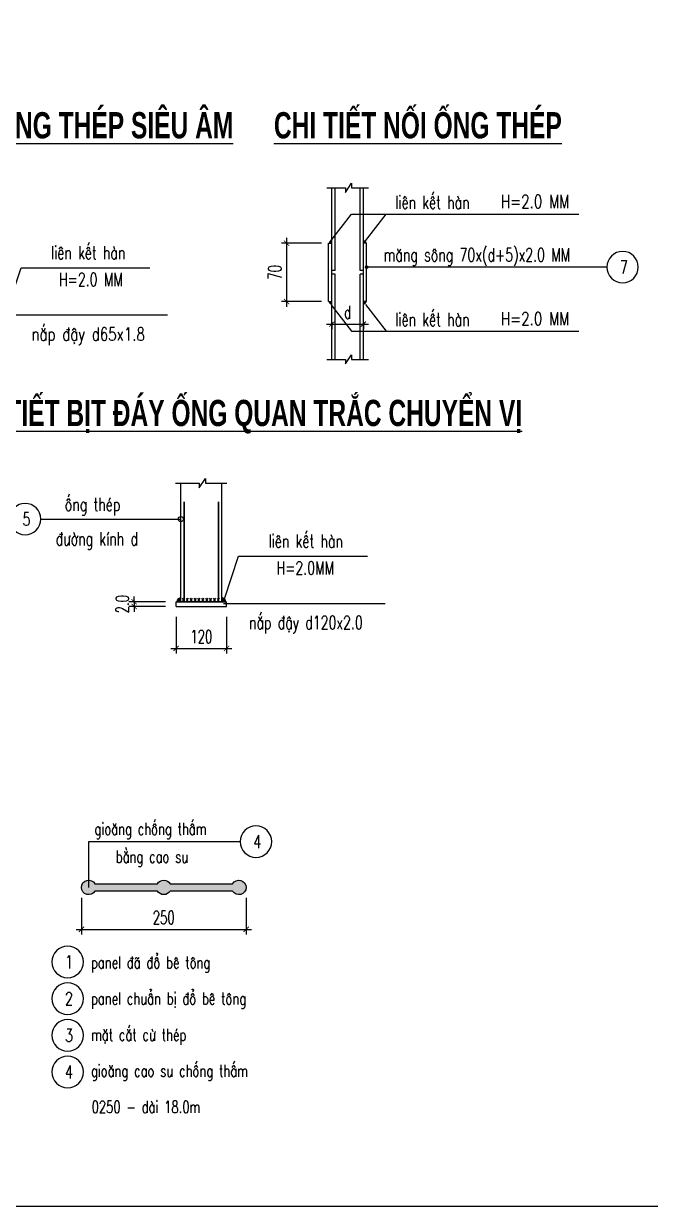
# Model space of a CAD drawing. Header units: millimetres. Extents: x -143570 to 58447, y -1448440 to -1202244.
# Drawn here: x -87086 to -75145, y -1275109 to -1252561 of the extents above; entities that cross this region are included whole.
import ezdxf
from ezdxf.enums import TextEntityAlignment as Align

# ---------------------------------------------------------------- set-up
doc = ezdxf.new("R2010")
doc.units = ezdxf.units.MM
doc.header["$LTSCALE"] = 30
doc.header["$PDMODE"] = 3
doc.linetypes.add('DASHED', pattern=[19.05, 12.7, -6.35])
doc.layers.get('0').update_dxf_attribs({"lineweight": 9})
doc.layers.get('Defpoints').update_dxf_attribs({"lineweight": 9})
for name, color, linetype in [('ccu11-Cotthep', 9, 'Continuous'), ('ccu11-Dim', 8, 'Continuous'), ('ccu11-Manh', 8, 'Continuous'), ('ccu11-Text', 31, 'Continuous'), ('ccu11-Thay', 7, 'Continuous'), ('ccu11-Thep', 4, 'Continuous'), ('ccu11-Thepdai', 6, 'Continuous')]:
    doc.layers.add(name, color=color, linetype=linetype)
doc.layers.add('ccu11-Khuat', color=9, linetype='DASHED', lineweight=30)
doc.styles.add('ccu11-dim', font='vnsimli.shx', dxfattribs={"width": 0.65, "bigfont": 'bigfont.shx'})
doc.styles.add('ccu11-VnAvH-B', font='')
doc.styles.add('ccu11-vnsimli', font='vnsimli.shx', dxfattribs={"width": 0.8, "bigfont": 'vns.shx'})
doc.styles.add('ccu11-vnsimple', font='vnsimple.shx', dxfattribs={"bigfont": 'bigfont.shx'})
doc.styles.add('ccu11_simli', font='vnsimli.shx', dxfattribs={"width": 0.8})
doc.styles.get('ccu11-VnAvH-B').set_extended_font_data('.VnAvantH', bold=True)
doc.dimstyles.new('ccu11-100', dxfattribs={"dimscale": 100, "dimtxt": 2.5, "dimasz": 1, "dimexe": 1, "dimexo": 2, "dimgap": 1, "dimtad": 1, "dimdec": 0, "dimdsep": 46, "dimtxsty": 'ccu11-dim', "dimblk": 'ARCHTICK', "dimcen": -1, "dimdle": 1, "dimclrd": 256, "dimclre": 256, "dimclrt": 3, "dimadec": 0, "dimazin": 2, "dimtfac": 0.1, "dimtdec": 0, "dimtmove": 0, "dimatfit": 1, "dimldrblk": 'ARCHTICK', "dimfxl": 1, "dimtvp": 0.833333, "dimtolj": 1, "dimtzin": 12, "dimarcsym": 0})
doc.dimstyles.new('ccu11-100x16', dxfattribs={"dimscale": 100, "dimtxt": 2.5, "dimasz": 1, "dimexe": 1, "dimexo": 2, "dimgap": 1, "dimtad": 1, "dimdec": 0, "dimlfac": 0.0625, "dimdsep": 46, "dimtxsty": 'ccu11-dim', "dimblk": 'ARCHTICK', "dimcen": -1, "dimdle": 1, "dimclrd": 256, "dimclre": 256, "dimclrt": 31, "dimadec": 0, "dimazin": 2, "dimtfac": 0.1, "dimtdec": 0, "dimtmove": 0, "dimatfit": 1, "dimldrblk": 'ARCHTICK', "dimfxl": 1, "dimtvp": 0.833333, "dimtolj": 1, "dimtzin": 12, "dimarcsym": 0})
doc.dimstyles.new('ccu11-100x4', dxfattribs={"dimscale": 100, "dimtxt": 2.5, "dimasz": 1, "dimexe": 1, "dimexo": 2, "dimgap": 1, "dimtad": 1, "dimdec": 0, "dimlfac": 0.25, "dimdsep": 46, "dimtxsty": 'ccu11-dim', "dimblk": 'ARCHTICK', "dimcen": -1, "dimdle": 1, "dimclrd": 256, "dimclre": 256, "dimclrt": 3, "dimadec": 0, "dimazin": 2, "dimtfac": 0.1, "dimtdec": 0, "dimtmove": 0, "dimatfit": 1, "dimldrblk": 'ARCHTICK', "dimfxl": 1, "dimtvp": 0.833333, "dimtolj": 1, "dimtzin": 12, "dimarcsym": 0})

# ---------------------------------------------------------------- blocks, each defined once
blk = doc.blocks.new('_ARCHTICK')
at = {"color": 0, "linetype": 'ByBlock', "const_width": 0.15}
blk.add_lwpolyline([(-0.5, -0.5), (0.5, 0.5)], dxfattribs=at)
blk = doc.blocks.new('*D822')
at = {"layer": 'ccu11-Dim', "lineweight": -2, "transparency": 16777216}
for p, q in [((-81413, -1256747), (-82176, -1256747)), ((-82076, -1256647), (-82076, -1257959)), ((-81413, -1257859), (-82176, -1257859))]:
    blk.add_line(p, q, dxfattribs=at)
at = {"layer": 'Defpoints', "color": 0, "transparency": 16777216}
for p in [(-81213, -1256747), (-82076, -1257859), (-81213, -1257859)]:
    blk.add_point(p, dxfattribs=at)
at = {"layer": 'ccu11-Dim', "lineweight": -2, "transparency": 16777216, "xscale": 100, "yscale": 100, "zscale": 100}
for p, rotation in [((-82076, -1256747), 90), ((-82076, -1257859), 270)]:
    blk.add_blockref('_ARCHTICK', p, dxfattribs=dict(at, rotation=rotation))
at = {"layer": 'ccu11-Dim', "color": 31, "transparency": 16777216, "insert": (-82301, -1257303), "char_height": 250, "attachment_point": 5, "rotation": 90, "style": 'ccu11-dim'}
blk.add_mtext('\\A1;70', dxfattribs=at)
blk = doc.blocks.new('*D823')
at = {"layer": 'ccu11-Dim', "lineweight": -2, "transparency": 16777216}
for p, q in [((-81313, -1258289), (-80513, -1258289)), ((-81213, -1258251), (-81213, -1258389)), ((-80613, -1258251), (-80613, -1258389))]:
    blk.add_line(p, q, dxfattribs=at)
at = {"layer": 'Defpoints', "color": 0, "transparency": 16777216}
for p in [(-81213, -1258051), (-80613, -1258051), (-80613, -1258289)]:
    blk.add_point(p, dxfattribs=at)
at = {"layer": 'ccu11-Dim', "lineweight": -2, "transparency": 16777216, "xscale": 100, "yscale": 100, "zscale": 100, "rotation": 180}
blk.add_blockref('_ARCHTICK', (-81213, -1258289), dxfattribs=at)
at = {"layer": 'ccu11-Dim', "lineweight": -2, "transparency": 16777216, "xscale": 100, "yscale": 100, "zscale": 100}
blk.add_blockref('_ARCHTICK', (-80613, -1258289), dxfattribs=at)
at = {"layer": 'ccu11-Dim', "color": 31, "transparency": 16777216, "insert": (-80913, -1258064), "char_height": 250, "attachment_point": 5, "style": 'ccu11-dim'}
blk.add_mtext('\\A1;d', dxfattribs=at)
blk = doc.blocks.new('*D821')
at = {"layer": 'ccu11-Dim', "lineweight": -2, "transparency": 16777216}
for p, q in [((-85985, -1269228), (-85985, -1269928)), ((-82847, -1269228), (-82847, -1269928)), ((-86085, -1269828), (-82747, -1269828))]:
    blk.add_line(p, q, dxfattribs=at)
at = {"layer": 'Defpoints', "color": 0, "transparency": 16777216}
for p in [(-85985, -1269028), (-82847, -1269028), (-82847, -1269828)]:
    blk.add_point(p, dxfattribs=at)
at = {"layer": 'ccu11-Dim', "lineweight": -2, "transparency": 16777216, "xscale": 100, "yscale": 100, "zscale": 100, "rotation": 180}
blk.add_blockref('_ARCHTICK', (-85985, -1269828), dxfattribs=at)
at = {"layer": 'ccu11-Dim', "lineweight": -2, "transparency": 16777216, "xscale": 100, "yscale": 100, "zscale": 100}
blk.add_blockref('_ARCHTICK', (-82847, -1269828), dxfattribs=at)
at = {"layer": 'ccu11-Dim', "color": 3, "transparency": 16777216, "insert": (-84416, -1269603), "char_height": 250, "attachment_point": 5, "style": 'ccu11-dim'}
blk.add_mtext('\\A1;250', dxfattribs=at)
blk = doc.blocks.new('*D855')
at = {"layer": 'ccu11-Dim', "lineweight": -2, "transparency": 16777216}
for p, q in [((-84181, -1263872), (-84181, -1264572)), ((-83221, -1263872), (-83221, -1264572)), ((-84281, -1264472), (-83121, -1264472))]:
    blk.add_line(p, q, dxfattribs=at)
at = {"layer": 'Defpoints', "color": 0, "transparency": 16777216}
for p in [(-84181, -1263672), (-83221, -1263672), (-83221, -1264472)]:
    blk.add_point(p, dxfattribs=at)
at = {"layer": 'ccu11-Dim', "lineweight": -2, "transparency": 16777216, "xscale": 100, "yscale": 100, "zscale": 100, "rotation": 180}
blk.add_blockref('_ARCHTICK', (-84181, -1264472), dxfattribs=at)
at = {"layer": 'ccu11-Dim', "lineweight": -2, "transparency": 16777216, "xscale": 100, "yscale": 100, "zscale": 100}
blk.add_blockref('_ARCHTICK', (-83221, -1264472), dxfattribs=at)
at = {"layer": 'ccu11-Dim', "color": 31, "transparency": 16777216, "insert": (-83701, -1264247), "char_height": 250, "attachment_point": 5, "style": 'ccu11-dim'}
blk.add_mtext('\\A1;120', dxfattribs=at)
blk = doc.blocks.new('*D856')
at = {"layer": 'ccu11-Dim', "lineweight": -2, "transparency": 16777216}
for p, q in [((-84981, -1263582), (-84981, -1263482)), ((-84381, -1263582), (-85081, -1263582)), ((-84381, -1263672), (-85081, -1263672)), ((-84981, -1263582), (-84981, -1263672)), ((-84981, -1263672), (-84981, -1263772))]:
    blk.add_line(p, q, dxfattribs=at)
at = {"layer": 'Defpoints', "color": 0, "transparency": 16777216}
for p in [(-84981, -1263672), (-84181, -1263582), (-84181, -1263672)]:
    blk.add_point(p, dxfattribs=at)
at = {"layer": 'ccu11-Dim', "lineweight": -2, "transparency": 16777216, "xscale": 100, "yscale": 100, "zscale": 100}
for p, rotation in [((-84981, -1263582), 270), ((-84981, -1263672), 90)]:
    blk.add_blockref('_ARCHTICK', p, dxfattribs=dict(at, rotation=rotation))
at = {"layer": 'ccu11-Dim', "color": 31, "transparency": 16777216, "insert": (-85206, -1263627), "char_height": 250, "attachment_point": 5, "rotation": 90, "style": 'ccu11-dim'}
blk.add_mtext('\\A1;2.0', dxfattribs=at)
blk = doc.blocks.new('SHD')
at = {"layer": 'ccu11-Cotthep'}
blk.add_circle((300, 0), 300, dxfattribs=at)
at = {"layer": 'ccu11-Cotthep', "color": 31, "style": 'ccu11_simli', "width": 0.8}
blk.add_attdef('DK', text='', height=250, dxfattribs=at).set_placement((-101, 65), align=Align.BOTTOM_RIGHT)
blk.add_attdef('KH', text='', height=250, dxfattribs=at).set_placement((300, 0), align=Align.MIDDLE)
blk.add_attdef('KC', text='', height=250, dxfattribs=at).set_placement((-101, -142), align=Align.TOP_RIGHT)

msp = doc.modelspace()

# ---------------------------------------------------------------- hatches: boundary and pattern name
msp.add_hatch(color=256).paths.add_polyline_path([(-84535.95, -1269097.11), (-85727.37, -1269097.11, -3.73205081), (-85727.37, -1268958.87), (-84535.95, -1268958.87, -0.57735027), (-84296.51, -1268958.87), (-83105.09, -1268958.87, -3.73205081), (-83105.09, -1269097.11), (-84296.51, -1269097.11, -0.57735027)])
at = {"layer": 'ccu11-Manh'}
for points in [[(-81272.83, -1256747.2, -0.41421356), (-81212.83, -1256687.2), (-81212.83, -1256747.2)], [(-80552.83, -1256747.2, 0.41421356), (-80612.83, -1256687.2), (-80612.83, -1256747.2)], [(-81272.83, -1257859.16, 0.41421356), (-81212.83, -1257919.16), (-81212.83, -1257859.16)], [(-80552.83, -1257859.16, -0.41421356), (-80612.83, -1257919.16), (-80612.83, -1257859.16)]]:
    msp.add_hatch(color=256, dxfattribs=at).paths.add_polyline_path(points)
at = {"layer": 'ccu11-Thep', "linetype": 'ByBlock'}
for points in [[(-84091.05, -1263508.01), (-84091.05, -1263581.66), (-84164.7, -1263581.66, -0.41421356)], [(-83311.05, -1263508.01), (-83311.05, -1263581.66), (-83237.4, -1263581.66, 0.41421356)]]:
    msp.add_hatch(color=256, dxfattribs=at).paths.add_polyline_path(points)

# ---------------------------------------------------------------- linework, layer by layer
at = {"layer": 'ccu11-Khuat', "ltscale": 5}
for p, q in [((-84028.55, -1263581.66), (-84028.55, -1261322.73)), ((-83373.55, -1263581.66), (-83373.55, -1261322.73))]:
    msp.add_line(p, q, dxfattribs=at)
at = {"layer": 'ccu11-Manh'}
for p, q in [((-84066.5, -1263516.89), (-84023.27, -1263581.66)), ((-84023.27, -1263516.89), (-84066.5, -1263581.66)), ((-83992.58, -1263516.89), (-83949.35, -1263581.66)), ((-83949.35, -1263516.89), (-83992.58, -1263581.66)), ((-83918.66, -1263516.89), (-83875.43, -1263581.66)), ((-83875.43, -1263516.89), (-83918.66, -1263581.66)), ((-83844.73, -1263516.89), (-83801.51, -1263581.66)), ((-83801.51, -1263516.89), (-83844.73, -1263581.66)), ((-83770.81, -1263516.89), (-83727.59, -1263581.66)), ((-83727.59, -1263516.89), (-83770.81, -1263581.66)), ((-83696.89, -1263516.89), (-83653.67, -1263581.66)), ((-83653.67, -1263516.89), (-83696.89, -1263581.66)), ((-83622.97, -1263516.89), (-83579.75, -1263581.66)), ((-83579.75, -1263516.89), (-83622.97, -1263581.66)), ((-83549.05, -1263516.89), (-83505.82, -1263581.66)), ((-83505.82, -1263516.89), (-83549.05, -1263581.66)), ((-83475.13, -1263516.89), (-83431.9, -1263581.66)), ((-83431.9, -1263516.89), (-83475.13, -1263581.66)), ((-83401.21, -1263516.89), (-83357.98, -1263581.66)), ((-83357.98, -1263516.89), (-83401.21, -1263581.66))]:
    msp.add_line(p, q, dxfattribs=at)
for points in [[(-81311.83, -1255691.04), (-80954.72, -1255691.04), (-80954.72, -1255778.41), (-80838.23, -1255603.68), (-80838.23, -1255691.04), (-80513.83, -1255691.04)], [(-81235.09, -1256702.61), (-80841.64, -1256192.23), (-79308.96, -1256192.23)], [(-80572.59, -1256702.61), (-80179.14, -1256192.23), (-76507.1, -1256192.23)], [(-87404.73, -1258030.65), (-87135.21, -1257214.03), (-84682.93, -1257214.03)], [(-75973.98, -1257203.53), (-80550.33, -1257203.53)], [(-81235.09, -1257916.49), (-80841.64, -1258426.87), (-76506.34, -1258426.87)], [(-80572.59, -1257916.49), (-80179.14, -1258426.87), (-76506.34, -1258426.87)], [(-84344.43, -1258121.71), (-87425.69, -1258121.71)], [(-81311.83, -1258961.3), (-80954.72, -1258961.3), (-80954.72, -1259048.67), (-80838.23, -1258873.94), (-80838.23, -1258961.3), (-80513.83, -1258961.3)], [(-84190.05, -1261322.73), (-83740.48, -1261322.73), (-83740.48, -1261410.1), (-83623.99, -1261235.36), (-83623.99, -1261322.73), (-83212.05, -1261322.73)], [(-86757.97, -1262007.08), (-84091.05, -1262007.08)], [(-83258.97, -1263529.59), (-82989.45, -1262712.97), (-80537.17, -1262712.97)], [(-80198.67, -1263620.65), (-83279.93, -1263620.65)]]:
    msp.add_lwpolyline(points, dxfattribs=at)
for centre, radius in [((-80550.33, -1257203.53), 24.14), ((-84091.05, -1262007.08), 50.2)]:
    msp.add_circle(centre, radius, dxfattribs=at)
at = {"layer": 'ccu11-Thay'}
msp.add_lwpolyline([(-138866.43, -1209769.09), (-46466.43, -1209769.09), (-46466.43, -1275109.1), (-138866.43, -1275109.1)], close=True, dxfattribs=at)
msp.add_lwpolyline([(-138866.43, -1209769.09), (-46466.43, -1209769.09), (-46466.43, -1275109.1), (-138866.43, -1275109.1)], close=True, dxfattribs=at)
msp.add_lwpolyline([(-138866.43, -1209769.09), (-46466.43, -1209769.09), (-46466.43, -1275109.1), (-138866.43, -1275109.1)], close=True, dxfattribs=at)
at = {"layer": 'ccu11-Thay', "elevation": 717919.76}
msp.add_lwpolyline([(-85727.37, -1268958.87), (-84535.95, -1268958.87, -0.57735027), (-84296.51, -1268958.87), (-83105.09, -1268958.87, -3.73205081), (-83105.09, -1269097.11), (-84296.51, -1269097.11, -0.57735027), (-84535.95, -1269097.11), (-85727.37, -1269097.11, -3.73205081)], format="xyb", close=True, dxfattribs=at)
at = {"layer": 'ccu11-Thep', "linetype": 'ByBlock'}
for p, q in [((-83237.4, -1263581.66), (-83311.05, -1263581.66)), ((-83311.05, -1263581.66), (-83237.4, -1263581.66))]:
    msp.add_line(p, q, dxfattribs=at)
for centre, start, end in [((-84091.05, -1263581.66), 90.000003, 180), ((-83311.05, -1263581.66), 0, 90.000003)]:
    msp.add_arc(centre, 73.65, start, end, dxfattribs=at)
at = {"layer": 'ccu11-Thepdai', "linetype": 'Continuous'}
for p, q in [((-81212.83, -1258961.3), (-81212.83, -1255691.04)), ((-81150.33, -1257266.82), (-81150.33, -1255691.04)), ((-80675.33, -1257266.82), (-80675.33, -1255691.04)), ((-80612.83, -1258961.3), (-80612.83, -1255691.04)), ((-81275.33, -1257859.18), (-81275.33, -1256747.18)), ((-81275.33, -1256747.18), (-81212.83, -1256747.18)), ((-80550.33, -1256747.18), (-80612.83, -1256747.18)), ((-80550.33, -1257859.18), (-80550.33, -1256747.18)), ((-81150.33, -1257266.82), (-81212.83, -1257266.82)), ((-81150.33, -1257335.07), (-81212.83, -1257335.07)), ((-81150.33, -1258961.3), (-81150.33, -1257335.07)), ((-80612.83, -1257266.82), (-80675.33, -1257266.82)), ((-80675.33, -1258961.3), (-80675.33, -1257335.07)), ((-80612.83, -1257335.07), (-80675.33, -1257335.07)), ((-81275.33, -1257859.18), (-81212.83, -1257859.18)), ((-80550.33, -1257859.18), (-80612.83, -1257859.18)), ((-84091.05, -1263581.66), (-84091.05, -1261322.73)), ((-83311.05, -1263581.66), (-83311.05, -1261322.73)), ((-84181.05, -1263581.66), (-83221.05, -1263581.66)), ((-84181.05, -1263671.66), (-84181.05, -1263581.66)), ((-84181.05, -1263671.66), (-83221.05, -1263671.66)), ((-83961.05, -1263581.66), (-84091.05, -1263581.66)), ((-83311.05, -1263581.66), (-84091.05, -1263581.66)), ((-83311.05, -1263581.66), (-83441.05, -1263581.66)), ((-83221.05, -1263671.66), (-83221.05, -1263581.66))]:
    msp.add_line(p, q, dxfattribs=at)

# ---------------------------------------------------------------- block references
at = {"layer": 'ccu11-Thay'}
ref = msp.add_blockref('SHD', (-75373.98, -1257203.53), dxfattribs=dict(at, xscale=-1))
ref.add_attrib('KH', '7', dxfattribs={"layer": 'ccu11-Cotthep', "color": 31, "height": 250, "style": 'ccu11-vnsimple', "width": 0.7}).set_placement((-75648.98, -1257203.53), align=Align.MIDDLE_CENTER)
ref = msp.add_blockref('SHD', (-86757.97, -1262007.08), dxfattribs=dict(at, xscale=-1))
ref.add_attrib('KH', '5', dxfattribs={"layer": 'ccu11-Cotthep', "color": 31, "height": 250, "style": 'ccu11-vnsimple', "width": 0.7}).set_placement((-87032.97, -1262007.08), align=Align.MIDDLE_CENTER)
ref = msp.add_blockref('SHD', (-82360.41, -1268155.31, 717919.76), dxfattribs=dict(at, xscale=-1))
ref.add_attrib('KH', '4', dxfattribs={"layer": 'ccu11-Cotthep', "color": 31, "height": 250, "style": 'ccu11-vnsimple', "width": 0.7}).set_placement((-82635.41, -1268155.31, 717919.76), align=Align.MIDDLE_CENTER)
ref = msp.add_blockref('SHD', (-85947.54, -1270449.56, 717919.76), dxfattribs=dict(at, xscale=-1))
ref.add_attrib('KH', '1', dxfattribs={"layer": 'ccu11-Cotthep', "color": 31, "height": 250, "style": 'ccu11-vnsimple', "width": 0.7}).set_placement((-86222.54, -1270449.56, 717919.76), align=Align.MIDDLE_CENTER)
ref = msp.add_blockref('SHD', (-85947.54, -1271149.56, 717919.76), dxfattribs=dict(at, xscale=-1))
ref.add_attrib('KH', '2', dxfattribs={"layer": 'ccu11-Cotthep', "color": 31, "height": 250, "style": 'ccu11-vnsimple', "width": 0.7}).set_placement((-86222.54, -1271149.56, 717919.76), align=Align.MIDDLE_CENTER)
ref = msp.add_blockref('SHD', (-85947.54, -1271848.56, 717919.76), dxfattribs=dict(at, xscale=-1))
ref.add_attrib('KH', '3', dxfattribs={"layer": 'ccu11-Cotthep', "color": 31, "height": 250, "style": 'ccu11-vnsimple', "width": 0.7}).set_placement((-86222.54, -1271848.56, 717919.76), align=Align.MIDDLE_CENTER)
ref = msp.add_blockref('SHD', (-85947.54, -1272547.56, 717919.76), dxfattribs=dict(at, xscale=-1))
ref.add_attrib('KH', '4', dxfattribs={"layer": 'ccu11-Cotthep', "color": 31, "height": 250, "style": 'ccu11-vnsimple', "width": 0.7}).set_placement((-86222.54, -1272547.56, 717919.76), align=Align.MIDDLE_CENTER)

# ---------------------------------------------------------------- texts
at = {"layer": 'ccu11-Text', "style": 'ccu11-VnAvH-B', "width": 0.7}
for s, p in [('%%Uchi tiÕt bÞt ®¸y èng thÐp SI£U ¢M', (-87394.81, -1254748.25)), ('%%Uchi tiÕt nèi èng thÐp', (-79574.4, -1254748.25)), ('%%Uchi tiÕt bÞt ®¸y èng QUAN TR¾C CHUYÓN VÞ', (-82969.7, -1260233.33))]:
    msp.add_text(s, height=500, dxfattribs=at).set_placement(p, align=Align.CENTER)
at = {"layer": 'ccu11-Text', "style": 'ccu11-vnsimli'}
for s, height, width, p in [('liªn kÕt hµn', 250, 0.7, (-80006.65, -1256091.13)), ('H=2.0 MM', 250, 0.75, (-77991.03, -1256076.29)), ('liªn kÕt hµn', 250, 0.7, (-86566.15, -1257052.28)), ('m¨ng s«ng 70x(d+5)x2.0 MM', 250.0332, 0.7, (-80227.99, -1257092.8, -358959.88)), ('H=2.0 MM', 250, 0.7, (-86413.57, -1257564.01)), ('liªn kÕt hµn', 250, 0.7, (-80006.65, -1258325.78)), ('H=2.0 MM', 250, 0.75, (-77991.03, -1258310.94)), ('n¾p ®Ëy d65x1.8', 250, 0.75, (-86937.83, -1258604.89)), ('liªn kÕt hµn', 250, 0.7, (-82420.39, -1262551.22)), ('H=2.0MM', 250, 0.7, (-82267.81, -1263062.95)), ('n¾p ®Ëy d120x2.0', 250, 0.7, (-82792.07, -1264103.83))]:
    msp.add_text(s, height=height, dxfattribs=dict(at, width=width)).set_placement(p)
at = {"layer": 'ccu11-Text', "linetype": 'Continuous', "style": 'ccu11-vnsimli', "width": 0.7}
for s, p in [('èng thÐp', (-86302.27, -1261852.18)), ('®\xadêng kÝnh d', (-86475.48, -1262507.26))]:
    msp.add_text(s, height=250, dxfattribs=at).set_placement(p)
at = {"layer": 'ccu11-Text', "linetype": 'Continuous', "ltscale": 600, "style": 'ccu11-vnsimli', "width": 0.7}
for s, p in [('gio¨ng chèng thÊm', (-85735.81, -1268029.12, 717919.76)), ('b»ng cao su', (-85331.88, -1268558.15, 717919.76)), ('panel ®· ®æ bª t«ng', (-85804.19, -1270575.97, 717919.76)), ('panel chuÈn bÞ ®æ bª t«ng', (-85804.19, -1271263.66, 717919.76)), ('mÆt c¾t cõ thÐp', (-85804.19, -1271952.1, 717919.76)), ('gio¨ng cao su chèng thÊm', (-85804.19, -1272640.06, 717919.76))]:
    msp.add_text(s, height=230.4, dxfattribs=at).set_placement(p)
at = {"layer": 'ccu11-Text', "color": 1, "linetype": 'Continuous', "ltscale": 600, "style": 'ccu11-vnsimli', "width": 0.7}
msp.add_text('0250 - dµi 18.0m', height=230.4, dxfattribs=at).set_placement((-85791.52, -1273327.92, 717919.76))

# ---------------------------------------------------------------- dimensions: what is measured, and where the dimension line sits
at = {"layer": 'ccu11-Dim'}
dim = msp.add_linear_dim(base=(-82075.588772, -1257859.17880794), p1=(-81212.83010876, -1256747.17880794), p2=(-81212.83010876, -1257859.17880794), angle=90, dimstyle='ccu11-100x16', dxfattribs=at)
dim.commit()
dim.dimension.update_dxf_attribs({"geometry": '*D822', "text_midpoint": (-82300.588772, -1257303.17880794)})
for p1, p2, distance, text, picture, middle in [((-81212.83, -1258050.64), (-80612.83, -1258050.64), -238.7, 'd', '*D823', (-80912.83, -1258064.33)), ((-84181.05, -1263671.66), (-83221.05, -1263671.66), -800, '120', '*D855', (-83701.05, -1264246.66))]:
    dim = msp.add_aligned_dim(p1=p1, p2=p2, distance=distance, text=text, dimstyle='ccu11-100x16', dxfattribs=at)
    dim.commit()
    dim.dimension.update_dxf_attribs({"geometry": picture, "text_midpoint": middle})
dim = msp.add_aligned_dim(p1=(-84181.05, -1263581.66), p2=(-84181.05, -1263671.66), distance=-800, text='2.0', dimstyle='ccu11-100x16', override={"dimtix": 1}, dxfattribs=at)
dim.commit()
dim.dimension.update_dxf_attribs({"geometry": '*D856', "text_midpoint": (-85206.05, -1263626.66)})
dim = msp.add_linear_dim(base=(-82847.13, -1269828.15, 717919.76), p1=(-85985.33, -1269027.99, 717919.76), p2=(-82847.13, -1269027.99, 717919.76), text='250', dimstyle='ccu11-100x4', dxfattribs=at)
dim.commit()
dim.dimension.update_dxf_attribs({"geometry": '*D821', "text_midpoint": (-84416.23, -1269603.15, 717919.76)})

# ---------------------------------------------------------------- leaders
msp.add_leader([(-85847.09, -1269027.99, 717919.76), (-85843.86, -1268155.31, 717919.76), (-82960.41, -1268155.31, 717919.76)], dimstyle='ccu11-100', override={"dimgap": 1, "dimtad": 0, "dimldrblk": 'None', "dimfxl": 3, "dimfxlon": 1, "dimtfill": 1, "dimarcsym": 1}, dxfattribs=at)

doc.saveas('drawing.dxf')
